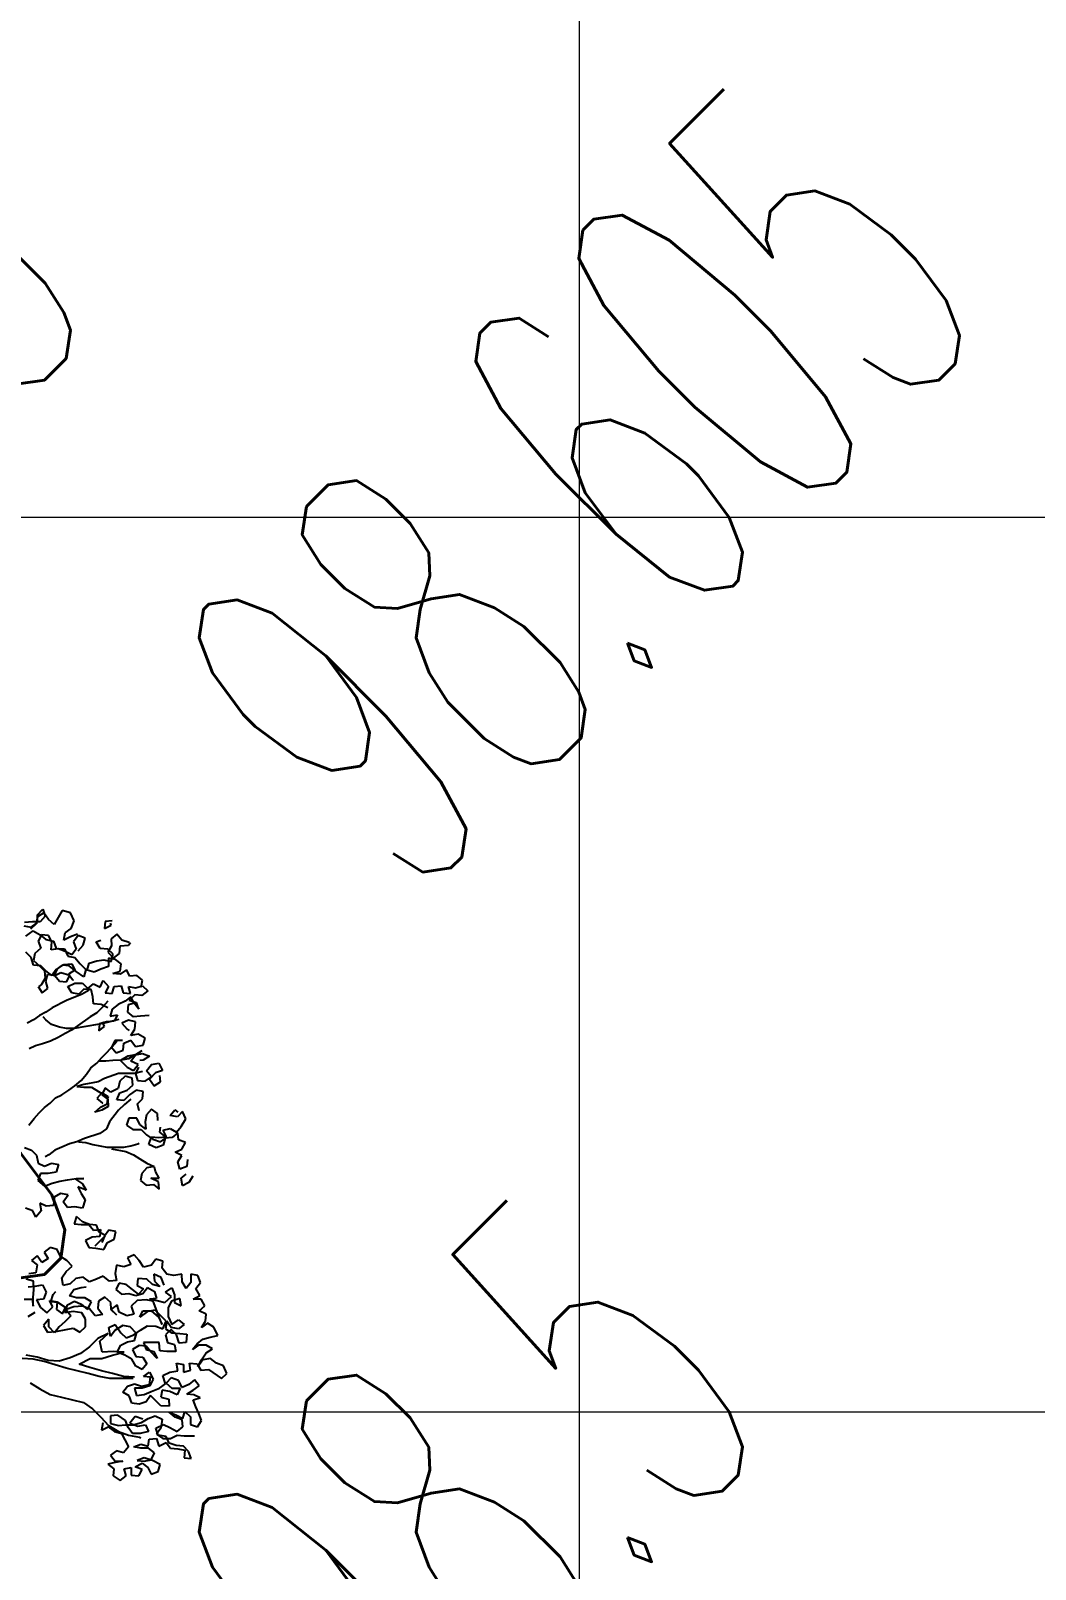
# Model space of a CAD drawing. Header units: millimetres. Extents: x 684983 to 685377, y 990360 to 990509.
# Drawn here: x 685050.787 to 685053.033, y 990437.687 to 990441.127 of the extents above; entities that cross this region are included whole.
import ezdxf

# ---------------------------------------------------------------- set-up
doc = ezdxf.new("R2010")
doc.units = ezdxf.units.MM
doc.layers.add('grid', color=8, linetype='Continuous', lineweight=9)
doc.layers.add('GRID LEVELS', color=7, linetype='Continuous', lineweight=13)
doc.layers.add('TEAK', color=7, linetype='Continuous')
doc.styles.get("Standard").update_dxf_attribs({"font": 'RomanS'})

# ---------------------------------------------------------------- blocks, each defined once
blk = doc.blocks.new('A$C25655A80')
at = {"color": 62}
for p, q in [((0.5121, 1.8366), (0.5006, 1.8356)), ((0.5102, 1.8289), (0.5198, 1.8356)), ((0.5237, 1.8366), (0.5121, 1.8366)), ((0.5198, 1.8443), (0.5179, 1.8337)), ((0.5198, 1.8471), (0.5275, 1.8558)), ((0.5294, 1.85), (0.5198, 1.8443)), ((0.5198, 1.8356), (0.5198, 1.8471)), ((0.5314, 1.8452), (0.5237, 1.8366)), ((0.5275, 1.8558), (0.5314, 1.8452)), ((0.5362, 1.8404), (0.5294, 1.85)), ((0.5448, 1.8327), (0.5362, 1.8404)), ((0.5564, 1.8538), (0.5448, 1.8327)), ((0.5689, 1.85), (0.5564, 1.8538)), ((0.5746, 1.8384), (0.5689, 1.85)), ((0.5698, 1.8269), (0.5746, 1.8384)), ((0.6208, 1.8374), (0.6198, 1.8269)), ((0.6313, 1.8384), (0.6208, 1.8374)), ((0.4996, 1.8308), (0.5102, 1.8289)), ((0.5025, 1.8154), (0.5131, 1.8231)), ((0.5179, 1.8337), (0.5092, 1.826)), ((0.5131, 1.8231), (0.5237, 1.8173)), ((0.5256, 1.8173), (0.5208, 1.8077)), ((0.5237, 1.8173), (0.5323, 1.8106)), ((0.5361, 1.8164), (0.5256, 1.8173)), ((0.5409, 1.8068), (0.5361, 1.8164)), ((0.5592, 1.8096), (0.5611, 1.8202)), ((0.5688, 1.8144), (0.5592, 1.8096)), ((0.5611, 1.8202), (0.5698, 1.8269)), ((0.5794, 1.8183), (0.5688, 1.8144)), ((0.5804, 1.8163), (0.5736, 1.8067)), ((0.5909, 1.8125), (0.5804, 1.8163)), ((0.588, 1.8019), (0.5909, 1.8125)), ((0.6198, 1.8269), (0.6294, 1.8317)), ((0.6294, 1.8317), (0.6284, 1.8346)), ((0.638, 1.8182), (0.6294, 1.8115)), ((0.6457, 1.8095), (0.638, 1.8182)), ((0.5102, 1.7837), (0.5025, 1.7914)), ((0.5159, 1.7895), (0.514, 1.7789)), ((0.5246, 1.7972), (0.5159, 1.7895)), ((0.5208, 1.8077), (0.5246, 1.7972)), ((0.5323, 1.8106), (0.5438, 1.8077)), ((0.54, 1.7952), (0.5409, 1.8068)), ((0.5505, 1.7962), (0.54, 1.7952)), ((0.5438, 1.8077), (0.5477, 1.7971)), ((0.5477, 1.7971), (0.5602, 1.7962)), ((0.5611, 1.7923), (0.5505, 1.7962)), ((0.5602, 1.7962), (0.565, 1.7856)), ((0.5707, 1.7875), (0.5611, 1.7923)), ((0.5775, 1.7961), (0.5707, 1.7875)), ((0.5736, 1.8067), (0.5775, 1.7961)), ((0.5803, 1.7933), (0.588, 1.8019)), ((0.6073, 1.8067), (0.614, 1.8096)), ((0.613, 1.7971), (0.6073, 1.8067)), ((0.6246, 1.7961), (0.613, 1.7971)), ((0.6303, 1.8009), (0.6246, 1.7913)), ((0.6323, 1.7884), (0.6246, 1.7961)), ((0.6246, 1.7913), (0.6332, 1.7826)), ((0.6294, 1.8115), (0.6303, 1.8009)), ((0.6332, 1.7826), (0.6419, 1.7894)), ((0.6419, 1.7894), (0.6428, 1.8009)), ((0.6428, 1.8009), (0.6553, 1.8018)), ((0.6563, 1.8057), (0.6457, 1.8095)), ((0.6553, 1.8018), (0.6582, 1.8057)), ((0.514, 1.7722), (0.5102, 1.7837)), ((0.514, 1.7789), (0.5226, 1.7712)), ((0.5246, 1.7712), (0.514, 1.7722)), ((0.5226, 1.7712), (0.5303, 1.7635)), ((0.5323, 1.7635), (0.5246, 1.7712)), ((0.5447, 1.7558), (0.5496, 1.7664)), ((0.5563, 1.7721), (0.5476, 1.7654)), ((0.5496, 1.7664), (0.5592, 1.7731)), ((0.5669, 1.7712), (0.5563, 1.7721)), ((0.5592, 1.7731), (0.5707, 1.774)), ((0.565, 1.7856), (0.5755, 1.7836)), ((0.5774, 1.7625), (0.5669, 1.7712)), ((0.5707, 1.774), (0.5755, 1.7644)), ((0.5755, 1.7836), (0.5832, 1.774)), ((0.5832, 1.774), (0.5919, 1.7654)), ((0.5938, 1.7644), (0.5967, 1.775)), ((0.5967, 1.775), (0.6082, 1.7788)), ((0.614, 1.7663), (0.6043, 1.7615)), ((0.6082, 1.7788), (0.6188, 1.7798)), ((0.6255, 1.7701), (0.614, 1.7663)), ((0.6188, 1.7798), (0.6294, 1.7778)), ((0.6255, 1.7826), (0.6255, 1.7701)), ((0.6361, 1.7807), (0.6255, 1.7826)), ((0.6294, 1.7778), (0.6323, 1.7884)), ((0.6447, 1.774), (0.6361, 1.7807)), ((0.6428, 1.7634), (0.6447, 1.774)), ((0.5255, 1.7433), (0.5217, 1.7404)), ((0.5313, 1.7529), (0.5255, 1.7433)), ((0.5303, 1.7635), (0.5313, 1.7529)), ((0.5322, 1.7481), (0.5351, 1.7587)), ((0.5351, 1.7375), (0.5322, 1.7481)), ((0.5409, 1.7568), (0.5323, 1.7635)), ((0.5351, 1.7587), (0.5457, 1.7568)), ((0.5476, 1.7654), (0.5409, 1.7568)), ((0.5544, 1.7606), (0.5447, 1.7558)), ((0.5457, 1.7568), (0.5524, 1.7481)), ((0.5524, 1.7481), (0.563, 1.7471)), ((0.5678, 1.7567), (0.5544, 1.7606)), ((0.563, 1.7471), (0.5678, 1.7567)), ((0.5649, 1.7404), (0.5755, 1.7452)), ((0.5755, 1.7644), (0.5659, 1.7587)), ((0.5659, 1.7587), (0.5726, 1.75)), ((0.5726, 1.75), (0.5736, 1.75)), ((0.5755, 1.7452), (0.587, 1.7452)), ((0.589, 1.7548), (0.5774, 1.7625)), ((0.587, 1.7452), (0.5947, 1.7375)), ((0.5919, 1.7654), (0.589, 1.7548)), ((0.6043, 1.7615), (0.5938, 1.7644)), ((0.5947, 1.7375), (0.6034, 1.7442)), ((0.6034, 1.7442), (0.613, 1.7394)), ((0.613, 1.7394), (0.6178, 1.749)), ((0.6178, 1.749), (0.6255, 1.7403)), ((0.6322, 1.7596), (0.6428, 1.7634)), ((0.6428, 1.7586), (0.6322, 1.7596)), ((0.6524, 1.7653), (0.6428, 1.7586)), ((0.6572, 1.7557), (0.6524, 1.7653)), ((0.6678, 1.7566), (0.6572, 1.7557)), ((0.6764, 1.7499), (0.6678, 1.7566)), ((0.6745, 1.7393), (0.6764, 1.7499)), ((0.5207, 1.7404), (0.5265, 1.7308)), ((0.5265, 1.7308), (0.5351, 1.7375)), ((0.5861, 1.7288), (0.563, 1.7193)), ((0.5707, 1.7308), (0.5649, 1.7404)), ((0.5812, 1.7289), (0.5707, 1.7308)), ((0.5889, 1.7365), (0.5812, 1.7289)), ((0.5966, 1.7346), (0.5861, 1.7288)), ((0.5995, 1.7356), (0.5889, 1.7365)), ((0.6024, 1.725), (0.5995, 1.7356)), ((0.6033, 1.7144), (0.6024, 1.725)), ((0.6255, 1.7403), (0.6207, 1.7307)), ((0.6207, 1.7307), (0.6312, 1.7298)), ((0.6312, 1.7298), (0.6341, 1.7403)), ((0.6341, 1.7403), (0.6447, 1.7413)), ((0.6447, 1.7413), (0.6476, 1.7307)), ((0.6476, 1.7307), (0.6582, 1.7297)), ((0.6591, 1.7249), (0.6505, 1.7182)), ((0.6553, 1.7403), (0.6659, 1.7384)), ((0.6582, 1.7297), (0.6553, 1.7403)), ((0.6649, 1.7278), (0.6562, 1.7201)), ((0.6639, 1.7153), (0.6591, 1.7249)), ((0.6755, 1.7268), (0.6649, 1.7278)), ((0.6659, 1.7384), (0.6764, 1.7413)), ((0.6841, 1.7336), (0.6755, 1.7268)), ((0.6764, 1.7413), (0.6841, 1.7336)), ((0.5322, 1.702), (0.5226, 1.6972)), ((0.5418, 1.7087), (0.5322, 1.702)), ((0.563, 1.7193), (0.5418, 1.7087)), ((0.6081, 1.7009), (0.5985, 1.6952)), ((0.6149, 1.7134), (0.6033, 1.7144)), ((0.6168, 1.7096), (0.6081, 1.7009)), ((0.6245, 1.7086), (0.6149, 1.7134)), ((0.6245, 1.7182), (0.6168, 1.7096)), ((0.6312, 1.7067), (0.6283, 1.6961)), ((0.6283, 1.6961), (0.6389, 1.698)), ((0.6399, 1.7134), (0.6312, 1.7067)), ((0.6389, 1.698), (0.6341, 1.6884)), ((0.6505, 1.7182), (0.6399, 1.7134)), ((0.6543, 1.7019), (0.6553, 1.7134)), ((0.6629, 1.6951), (0.6543, 1.7019)), ((0.6553, 1.7134), (0.6658, 1.7163)), ((0.6562, 1.7201), (0.6668, 1.7163)), ((0.6706, 1.7067), (0.6639, 1.7153)), ((0.6658, 1.7163), (0.6706, 1.7067)), ((0.6668, 1.7163), (0.6697, 1.7076)), ((0.5139, 1.6905), (0.5043, 1.6857)), ((0.5226, 1.6972), (0.5139, 1.6905)), ((0.5322, 1.6904), (0.5283, 1.6953)), ((0.5408, 1.6837), (0.5322, 1.6904)), ((0.5524, 1.6799), (0.5408, 1.6837)), ((0.5629, 1.6779), (0.5524, 1.6799)), ((0.5706, 1.675), (0.561, 1.6702)), ((0.5745, 1.6779), (0.5629, 1.6779)), ((0.5793, 1.6817), (0.5706, 1.675)), ((0.6091, 1.6836), (0.5745, 1.6779)), ((0.5985, 1.6952), (0.5793, 1.6817)), ((0.6197, 1.6856), (0.6091, 1.6836)), ((0.612, 1.6846), (0.611, 1.674)), ((0.611, 1.674), (0.6197, 1.6808)), ((0.6225, 1.6875), (0.612, 1.6846)), ((0.6197, 1.6808), (0.6168, 1.6875)), ((0.6408, 1.6913), (0.6197, 1.6856)), ((0.6341, 1.6884), (0.6225, 1.6875)), ((0.6552, 1.6903), (0.6456, 1.6855)), ((0.6456, 1.6855), (0.6533, 1.6769)), ((0.6533, 1.6769), (0.6562, 1.6749)), ((0.6658, 1.6874), (0.6552, 1.6903)), ((0.6591, 1.6673), (0.6648, 1.6769)), ((0.6735, 1.6961), (0.6629, 1.6951)), ((0.6648, 1.6769), (0.6658, 1.6874)), ((0.686, 1.697), (0.6735, 1.6961)), ((0.5168, 1.652), (0.5072, 1.6472)), ((0.5273, 1.6549), (0.5168, 1.652)), ((0.5389, 1.6587), (0.5273, 1.6549)), ((0.5504, 1.6645), (0.5389, 1.6587)), ((0.561, 1.6702), (0.5504, 1.6645)), ((0.635, 1.6596), (0.6302, 1.65)), ((0.6312, 1.6509), (0.6379, 1.6586)), ((0.6466, 1.6596), (0.635, 1.6596)), ((0.6475, 1.6452), (0.6485, 1.6557)), ((0.6485, 1.6557), (0.6591, 1.6605)), ((0.6696, 1.6692), (0.6591, 1.6673)), ((0.6591, 1.6605), (0.6658, 1.6509)), ((0.6658, 1.6509), (0.6773, 1.6528)), ((0.6802, 1.6634), (0.6696, 1.6692)), ((0.6773, 1.6528), (0.6802, 1.6634)), ((0.6081, 1.626), (0.6158, 1.6346)), ((0.6215, 1.6288), (0.6119, 1.6288)), ((0.6158, 1.6346), (0.6235, 1.6423)), ((0.6321, 1.6298), (0.6215, 1.6288)), ((0.6235, 1.6423), (0.6312, 1.6509)), ((0.6302, 1.65), (0.6369, 1.6413)), ((0.6446, 1.6307), (0.6321, 1.6298)), ((0.6369, 1.6413), (0.6475, 1.6452)), ((0.6542, 1.6365), (0.6436, 1.6298)), ((0.6436, 1.6298), (0.6532, 1.6202)), ((0.6552, 1.6327), (0.6446, 1.6307)), ((0.6658, 1.6384), (0.6542, 1.6365)), ((0.6648, 1.6384), (0.6552, 1.6327)), ((0.659, 1.6288), (0.6658, 1.6384)), ((0.6696, 1.624), (0.659, 1.6288)), ((0.6754, 1.6442), (0.6658, 1.6384)), ((0.6658, 1.6384), (0.6763, 1.6403)), ((0.6773, 1.6307), (0.6725, 1.6298)), ((0.6763, 1.6403), (0.6869, 1.6365)), ((0.6869, 1.6365), (0.6773, 1.6307)), ((0.585, 1.6), (0.5927, 1.6096)), ((0.5927, 1.6096), (0.5994, 1.6192)), ((0.5994, 1.6192), (0.6081, 1.626)), ((0.6407, 1.6106), (0.6196, 1.6029)), ((0.6648, 1.6105), (0.6407, 1.6106)), ((0.6503, 1.6067), (0.6427, 1.599)), ((0.6609, 1.6038), (0.6503, 1.6067)), ((0.6532, 1.6202), (0.6629, 1.6153)), ((0.6629, 1.6153), (0.6696, 1.624)), ((0.6763, 1.6134), (0.6648, 1.6105)), ((0.6705, 1.6201), (0.6657, 1.6105)), ((0.6657, 1.6105), (0.6686, 1.6)), ((0.6801, 1.599), (0.6898, 1.6057)), ((0.6821, 1.6144), (0.6898, 1.624)), ((0.6898, 1.6057), (0.6821, 1.6144)), ((0.6955, 1.6115), (0.6869, 1.6019)), ((0.6898, 1.624), (0.7004, 1.6259)), ((0.7061, 1.6153), (0.6955, 1.6115)), ((0.7004, 1.6259), (0.7061, 1.6153)), ((0.7032, 1.598), (0.7023, 1.6076)), ((0.5561, 1.5789), (0.5667, 1.5856)), ((0.5667, 1.5856), (0.5754, 1.5924)), ((0.5754, 1.5924), (0.585, 1.6)), ((0.5888, 1.5943), (0.5782, 1.5914)), ((0.5782, 1.5914), (0.5888, 1.5904)), ((0.61, 1.5981), (0.5888, 1.5943)), ((0.5888, 1.5904), (0.6003, 1.5904)), ((0.6003, 1.5904), (0.6109, 1.5837)), ((0.6196, 1.6029), (0.61, 1.5981)), ((0.6109, 1.5837), (0.6205, 1.5779)), ((0.6205, 1.5894), (0.6157, 1.5789)), ((0.6292, 1.5827), (0.6205, 1.5894)), ((0.6398, 1.5884), (0.6292, 1.5827)), ((0.6427, 1.599), (0.6398, 1.5884)), ((0.6426, 1.5817), (0.6532, 1.5856)), ((0.6532, 1.5856), (0.6619, 1.5932)), ((0.6667, 1.5855), (0.6571, 1.5788)), ((0.6619, 1.5932), (0.6609, 1.6038)), ((0.6772, 1.5836), (0.6667, 1.5855)), ((0.6686, 1.6), (0.6801, 1.599)), ((0.6763, 1.573), (0.6772, 1.5836)), ((0.6869, 1.6019), (0.6936, 1.5922)), ((0.6936, 1.5922), (0.7032, 1.598)), ((0.5224, 1.552), (0.5301, 1.5597)), ((0.5301, 1.5597), (0.5388, 1.5664)), ((0.5388, 1.5664), (0.5465, 1.5741)), ((0.5465, 1.5741), (0.5561, 1.5789)), ((0.6051, 1.5529), (0.6138, 1.5606)), ((0.6157, 1.5817), (0.608, 1.5731)), ((0.608, 1.5731), (0.6167, 1.5664)), ((0.6138, 1.5606), (0.6234, 1.5654)), ((0.6253, 1.576), (0.6157, 1.5817)), ((0.6157, 1.5789), (0.6244, 1.5721)), ((0.6167, 1.5664), (0.6157, 1.5654)), ((0.6253, 1.5615), (0.6157, 1.5558)), ((0.6205, 1.5779), (0.6263, 1.575)), ((0.6234, 1.5654), (0.6253, 1.576)), ((0.6244, 1.5721), (0.6253, 1.5615)), ((0.6378, 1.5711), (0.6426, 1.5817)), ((0.6484, 1.5702), (0.6378, 1.5711)), ((0.6493, 1.5644), (0.6407, 1.5558)), ((0.6571, 1.5788), (0.6484, 1.5702)), ((0.659, 1.5721), (0.6493, 1.5644)), ((0.6686, 1.5653), (0.6763, 1.573)), ((0.6715, 1.5548), (0.6686, 1.5653)), ((0.507, 1.5338), (0.5147, 1.5434)), ((0.5147, 1.5434), (0.5224, 1.552)), ((0.6157, 1.5558), (0.6051, 1.5529)), ((0.6272, 1.5385), (0.6224, 1.5279)), ((0.6407, 1.5558), (0.6272, 1.5385)), ((0.6561, 1.5442), (0.6522, 1.5336)), ((0.6676, 1.5442), (0.6561, 1.5442)), ((0.6724, 1.5346), (0.6676, 1.5442)), ((0.682, 1.549), (0.6801, 1.5384)), ((0.6801, 1.5384), (0.681, 1.5278)), ((0.6897, 1.5576), (0.682, 1.549)), ((0.6984, 1.5509), (0.6897, 1.5576)), ((0.6993, 1.5403), (0.6984, 1.5509)), ((0.7176, 1.548), (0.7243, 1.5566)), ((0.7282, 1.5461), (0.7176, 1.548)), ((0.7243, 1.5566), (0.7291, 1.5528)), ((0.7359, 1.5538), (0.7282, 1.5461)), ((0.7339, 1.5316), (0.7407, 1.5432)), ((0.7407, 1.5432), (0.7359, 1.5538)), ((0.6128, 1.5212), (0.5897, 1.5135)), ((0.6224, 1.5279), (0.6128, 1.5212)), ((0.6522, 1.5336), (0.6618, 1.5269)), ((0.6618, 1.5269), (0.6743, 1.5269)), ((0.681, 1.5278), (0.6724, 1.5346)), ((0.6743, 1.5269), (0.682, 1.5192)), ((0.682, 1.5192), (0.6916, 1.5125)), ((0.6858, 1.5048), (0.6897, 1.5163)), ((0.6897, 1.5163), (0.7003, 1.5153)), ((0.7003, 1.5153), (0.7118, 1.5163)), ((0.7022, 1.523), (0.7032, 1.5307)), ((0.7118, 1.5153), (0.7022, 1.523)), ((0.7031, 1.5086), (0.7118, 1.5153)), ((0.707, 1.5259), (0.7176, 1.5288)), ((0.7118, 1.5163), (0.707, 1.5259)), ((0.7099, 1.5144), (0.707, 1.5038)), ((0.7204, 1.5153), (0.7099, 1.5144)), ((0.7176, 1.5288), (0.7272, 1.523)), ((0.7291, 1.522), (0.7204, 1.5153)), ((0.7272, 1.523), (0.7339, 1.5316)), ((0.7301, 1.5115), (0.7291, 1.522)), ((0.5003, 1.5001), (0.5109, 1.4963)), ((0.5109, 1.4963), (0.5185, 1.4886)), ((0.5455, 1.4962), (0.5368, 1.4895)), ((0.556, 1.501), (0.5455, 1.4962)), ((0.5676, 1.5058), (0.556, 1.501)), ((0.5782, 1.5087), (0.5676, 1.5058)), ((0.5897, 1.5135), (0.5782, 1.5087)), ((0.581, 1.5087), (0.5916, 1.5077)), ((0.5916, 1.5077), (0.6022, 1.5048)), ((0.6022, 1.5048), (0.6233, 1.501)), ((0.6233, 1.501), (0.6483, 1.501)), ((0.6301, 1.4981), (0.6512, 1.4942)), ((0.6483, 1.501), (0.6589, 1.5029)), ((0.6512, 1.4942), (0.6627, 1.4894)), ((0.6589, 1.5029), (0.6695, 1.5057)), ((0.6695, 1.5057), (0.6714, 1.5067)), ((0.6964, 1.5), (0.6858, 1.5048)), ((0.6916, 1.5125), (0.7031, 1.5086)), ((0.707, 1.5038), (0.6964, 1.5)), ((0.7252, 1.4932), (0.7348, 1.498)), ((0.7348, 1.4884), (0.7252, 1.4932)), ((0.7406, 1.5076), (0.7301, 1.5115)), ((0.7348, 1.498), (0.7406, 1.5076)), ((0.5185, 1.4886), (0.5205, 1.477)), ((0.5205, 1.477), (0.5301, 1.4722)), ((0.5301, 1.4722), (0.5406, 1.477)), ((0.5368, 1.4895), (0.531, 1.4866)), ((0.5406, 1.477), (0.5512, 1.4751)), ((0.5512, 1.4751), (0.5474, 1.4636)), ((0.6627, 1.4894), (0.6723, 1.4836)), ((0.6723, 1.4836), (0.6829, 1.4769)), ((0.6829, 1.4702), (0.6752, 1.4615)), ((0.6829, 1.4769), (0.6935, 1.4721)), ((0.6935, 1.4721), (0.6829, 1.4702)), ((0.6954, 1.4644), (0.6944, 1.4711)), ((0.7291, 1.4788), (0.7348, 1.4884)), ((0.7319, 1.4682), (0.7291, 1.4788)), ((0.7425, 1.472), (0.7319, 1.4682)), ((0.7435, 1.4826), (0.7425, 1.472)), ((0.5243, 1.4617), (0.5204, 1.4511)), ((0.5204, 1.4511), (0.53, 1.4424)), ((0.5358, 1.4616), (0.5243, 1.4617)), ((0.53, 1.4424), (0.5416, 1.4472)), ((0.5474, 1.4636), (0.5358, 1.4616)), ((0.5416, 1.4472), (0.5531, 1.4501)), ((0.5531, 1.4501), (0.5647, 1.452)), ((0.5647, 1.452), (0.5772, 1.4539)), ((0.5887, 1.4539), (0.5762, 1.453)), ((0.5762, 1.453), (0.5868, 1.4462)), ((0.5772, 1.4539), (0.5887, 1.4539)), ((0.5868, 1.4462), (0.5925, 1.4366)), ((0.6752, 1.4615), (0.6733, 1.4509)), ((0.6733, 1.4509), (0.6819, 1.4442)), ((0.6819, 1.4442), (0.6925, 1.4452)), ((0.6887, 1.4548), (0.7012, 1.4548)), ((0.7002, 1.449), (0.6887, 1.4548)), ((0.6925, 1.4452), (0.7011, 1.4384)), ((0.7012, 1.4548), (0.6954, 1.4644)), ((0.7011, 1.4384), (0.7002, 1.449)), ((0.7338, 1.4547), (0.7415, 1.4605)), ((0.7358, 1.4432), (0.7338, 1.4547)), ((0.7454, 1.448), (0.7358, 1.4432)), ((0.7511, 1.4576), (0.7454, 1.448)), ((0.5444, 1.4261), (0.5435, 1.4136)), ((0.5541, 1.4318), (0.5444, 1.4261)), ((0.5656, 1.4299), (0.5541, 1.4318)), ((0.5579, 1.4193), (0.5656, 1.4299)), ((0.58, 1.4414), (0.5848, 1.4318)), ((0.5925, 1.4366), (0.58, 1.4414)), ((0.5848, 1.4318), (0.5906, 1.4222)), ((0.5906, 1.4222), (0.5867, 1.4097)), ((0.5127, 1.4059), (0.5021, 1.4098)), ((0.5175, 1.3963), (0.5127, 1.4059)), ((0.5252, 1.4059), (0.5175, 1.3963)), ((0.5233, 1.4174), (0.5252, 1.4059)), ((0.5329, 1.4126), (0.5233, 1.4174)), ((0.5435, 1.4136), (0.5329, 1.4126)), ((0.5646, 1.4107), (0.5579, 1.4193)), ((0.5752, 1.4116), (0.5646, 1.4107)), ((0.5867, 1.4097), (0.5752, 1.4116)), ((0.5781, 1.3972), (0.5742, 1.3866)), ((0.5742, 1.3866), (0.5848, 1.3857)), ((0.5867, 1.3895), (0.5781, 1.3972)), ((0.5848, 1.3857), (0.5963, 1.3857)), ((0.5973, 1.3857), (0.5867, 1.3895)), ((0.5963, 1.3857), (0.603, 1.377)), ((0.6078, 1.3847), (0.5973, 1.3857)), ((0.603, 1.377), (0.6136, 1.3779)), ((0.6117, 1.3741), (0.6078, 1.3847)), ((0.6136, 1.3779), (0.6126, 1.3674)), ((0.6261, 1.377), (0.6194, 1.3683)), ((0.6367, 1.375), (0.6261, 1.377)), ((0.6011, 1.3664), (0.5915, 1.3616)), ((0.5915, 1.3616), (0.5963, 1.351)), ((0.6126, 1.3674), (0.6011, 1.3664)), ((0.6059, 1.3539), (0.6213, 1.3693)), ((0.6213, 1.3693), (0.6117, 1.3741)), ((0.6194, 1.3683), (0.6155, 1.3587)), ((0.6184, 1.3481), (0.6242, 1.3587)), ((0.6242, 1.3587), (0.6338, 1.3635)), ((0.6338, 1.3635), (0.6367, 1.375)), ((0.5194, 1.3386), (0.5107, 1.3319)), ((0.5107, 1.3319), (0.5194, 1.3252)), ((0.5261, 1.329), (0.5194, 1.3386)), ((0.5357, 1.3348), (0.5261, 1.329)), ((0.5386, 1.3511), (0.5299, 1.3444)), ((0.5299, 1.3444), (0.5357, 1.3348)), ((0.5492, 1.3482), (0.5386, 1.3511)), ((0.554, 1.3376), (0.5492, 1.3482)), ((0.5636, 1.3318), (0.554, 1.3376)), ((0.5713, 1.3232), (0.5636, 1.3318)), ((0.5963, 1.351), (0.6069, 1.3501)), ((0.6069, 1.3501), (0.6184, 1.3481)), ((0.6636, 1.3404), (0.6539, 1.3356)), ((0.6539, 1.3356), (0.6587, 1.326)), ((0.6712, 1.3318), (0.6636, 1.3404)), ((0.678, 1.3221), (0.6712, 1.3318)), ((0.6962, 1.3336), (0.6895, 1.325)), ((0.7068, 1.3308), (0.6962, 1.3336)), ((0.7058, 1.3202), (0.7068, 1.3308)), ((0.5174, 1.3136), (0.5068, 1.3117)), ((0.5194, 1.3252), (0.5174, 1.3136)), ((0.5559, 1.3059), (0.5626, 1.3155)), ((0.5626, 1.3155), (0.5713, 1.3232)), ((0.6174, 1.3087), (0.6078, 1.3039)), ((0.627, 1.301), (0.6174, 1.3087)), ((0.6376, 1.3251), (0.6357, 1.3126)), ((0.6357, 1.3126), (0.6376, 1.302)), ((0.6482, 1.3222), (0.6376, 1.3251)), ((0.6587, 1.326), (0.6482, 1.3222)), ((0.6895, 1.325), (0.678, 1.3221)), ((0.6933, 1.3115), (0.6943, 1.301)), ((0.7039, 1.3067), (0.6933, 1.3115)), ((0.7126, 1.3115), (0.7058, 1.3202)), ((0.7231, 1.3096), (0.7126, 1.3115)), ((0.7347, 1.3115), (0.7231, 1.3096)), ((0.7356, 1.3), (0.7347, 1.3115)), ((0.7481, 1.3115), (0.7481, 1.299)), ((0.7587, 1.3096), (0.7481, 1.3115)), ((0.7625, 1.299), (0.7587, 1.3096)), ((0.5136, 1.3011), (0.503, 1.304)), ((0.5059, 1.2925), (0.5164, 1.2934)), ((0.5135, 1.2761), (0.5145, 1.2886)), ((0.5145, 1.2886), (0.5136, 1.3011)), ((0.5164, 1.2934), (0.527, 1.2954)), ((0.527, 1.2954), (0.5328, 1.2848)), ((0.5328, 1.2848), (0.5289, 1.2742)), ((0.5433, 1.2809), (0.5472, 1.2857)), ((0.5578, 1.2944), (0.5559, 1.3059)), ((0.5684, 1.2972), (0.5578, 1.2944)), ((0.5674, 1.279), (0.5741, 1.2886)), ((0.577, 1.3049), (0.5684, 1.2972)), ((0.5741, 1.2886), (0.5847, 1.2915)), ((0.5876, 1.3068), (0.577, 1.3049)), ((0.5847, 1.2915), (0.5924, 1.2924)), ((0.5972, 1.3001), (0.5876, 1.3068)), ((0.6078, 1.3039), (0.5972, 1.3001)), ((0.6376, 1.302), (0.627, 1.301)), ((0.6414, 1.2981), (0.6366, 1.2885)), ((0.6366, 1.2885), (0.6452, 1.2818)), ((0.652, 1.2962), (0.6414, 1.2981)), ((0.6616, 1.2885), (0.652, 1.2962)), ((0.6702, 1.2818), (0.6616, 1.2885)), ((0.6693, 1.3048), (0.6683, 1.2943)), ((0.6683, 1.2943), (0.6779, 1.2894)), ((0.6828, 1.3039), (0.6693, 1.3048)), ((0.6779, 1.2894), (0.6702, 1.2818)), ((0.677, 1.2827), (0.6837, 1.2914)), ((0.6914, 1.2962), (0.6828, 1.3039)), ((0.6837, 1.2914), (0.6943, 1.2856)), ((0.702, 1.2933), (0.6914, 1.2962)), ((0.6943, 1.301), (0.702, 1.2933)), ((0.6943, 1.2856), (0.6971, 1.275)), ((0.7087, 1.2952), (0.7039, 1.3067)), ((0.7106, 1.2846), (0.7202, 1.2913)), ((0.7193, 1.2779), (0.7106, 1.2846)), ((0.7202, 1.2913), (0.7241, 1.2808)), ((0.7414, 1.2903), (0.7356, 1.3)), ((0.7481, 1.299), (0.7414, 1.2903)), ((0.7558, 1.2903), (0.7625, 1.299)), ((0.7616, 1.2798), (0.7558, 1.2903)), ((0.5001, 1.2742), (0.5116, 1.2742)), ((0.5116, 1.2742), (0.5135, 1.2636)), ((0.5135, 1.2636), (0.5135, 1.2761)), ((0.5289, 1.2742), (0.5183, 1.2733)), ((0.5183, 1.2733), (0.5241, 1.2617)), ((0.5241, 1.2617), (0.5337, 1.254)), ((0.5337, 1.254), (0.5424, 1.2627)), ((0.5376, 1.2723), (0.5491, 1.2703)), ((0.5424, 1.2627), (0.5376, 1.2723)), ((0.5395, 1.2703), (0.5433, 1.2809)), ((0.5501, 1.2694), (0.5395, 1.2703)), ((0.5491, 1.2703), (0.5481, 1.2588)), ((0.5616, 1.2617), (0.5501, 1.2694)), ((0.5568, 1.2521), (0.5616, 1.2617)), ((0.5606, 1.254), (0.5645, 1.2655)), ((0.5741, 1.2626), (0.5626, 1.2588)), ((0.5645, 1.2655), (0.5751, 1.2713)), ((0.5779, 1.2761), (0.5674, 1.279)), ((0.5866, 1.2636), (0.5741, 1.2626)), ((0.5751, 1.2713), (0.5847, 1.2665)), ((0.5904, 1.2761), (0.5779, 1.2761)), ((0.5847, 1.2665), (0.5943, 1.2588)), ((0.5972, 1.2597), (0.5866, 1.2636)), ((0.6001, 1.2703), (0.5904, 1.2761)), ((0.5943, 1.2588), (0.6001, 1.2703)), ((0.6106, 1.2712), (0.6097, 1.2607)), ((0.6202, 1.277), (0.6106, 1.2712)), ((0.6289, 1.2693), (0.6202, 1.277)), ((0.6298, 1.2587), (0.6289, 1.2693)), ((0.6385, 1.2655), (0.6289, 1.2587)), ((0.6414, 1.2549), (0.6385, 1.2655)), ((0.6452, 1.2818), (0.6558, 1.2827)), ((0.6558, 1.2827), (0.6664, 1.2798)), ((0.6683, 1.2722), (0.6596, 1.2635)), ((0.6596, 1.2635), (0.6635, 1.252)), ((0.6664, 1.2798), (0.677, 1.2827)), ((0.6818, 1.2731), (0.6683, 1.2722)), ((0.6923, 1.2712), (0.6818, 1.2731)), ((0.6971, 1.275), (0.6866, 1.2741)), ((0.6866, 1.2741), (0.6981, 1.2721)), ((0.6962, 1.2606), (0.6923, 1.2712)), ((0.6981, 1.2721), (0.7096, 1.2692)), ((0.7096, 1.2692), (0.7193, 1.2779)), ((0.7193, 1.2711), (0.7144, 1.2615)), ((0.7144, 1.2615), (0.7144, 1.2481)), ((0.7318, 1.275), (0.7193, 1.2711)), ((0.7241, 1.2808), (0.7241, 1.2692)), ((0.7241, 1.2692), (0.7337, 1.2644)), ((0.7337, 1.2644), (0.7318, 1.275)), ((0.7519, 1.274), (0.7616, 1.2798)), ((0.7635, 1.274), (0.7519, 1.274)), ((0.7606, 1.2567), (0.7692, 1.2644)), ((0.7692, 1.2644), (0.7635, 1.274)), ((0.5058, 1.2483), (0.5164, 1.255)), ((0.5366, 1.2444), (0.5289, 1.2348)), ((0.5366, 1.2329), (0.5366, 1.2444)), ((0.5481, 1.2588), (0.5568, 1.2521)), ((0.5606, 1.2405), (0.552, 1.2328)), ((0.5731, 1.2559), (0.5606, 1.254)), ((0.5693, 1.2492), (0.5606, 1.2405)), ((0.5626, 1.2588), (0.5693, 1.2492)), ((0.5856, 1.254), (0.5731, 1.2559)), ((0.5914, 1.2443), (0.5856, 1.254)), ((0.5914, 1.2328), (0.5914, 1.2443)), ((0.6058, 1.2491), (0.5972, 1.2597)), ((0.6164, 1.2511), (0.6058, 1.2491)), ((0.6097, 1.2607), (0.6164, 1.2511)), ((0.6289, 1.2587), (0.6375, 1.251)), ((0.6375, 1.251), (0.6298, 1.2587)), ((0.6529, 1.2491), (0.6414, 1.2549)), ((0.6635, 1.252), (0.6529, 1.2491)), ((0.6721, 1.2472), (0.6769, 1.2568)), ((0.6837, 1.2558), (0.6721, 1.2472)), ((0.6769, 1.2568), (0.6894, 1.2568)), ((0.6952, 1.2577), (0.6837, 1.2558)), ((0.6894, 1.2568), (0.7, 1.2471)), ((0.7115, 1.2414), (0.6952, 1.2577)), ((0.701, 1.2471), (0.6962, 1.2606)), ((0.7, 1.2471), (0.7058, 1.2365)), ((0.7058, 1.2365), (0.701, 1.2471)), ((0.7067, 1.2298), (0.7115, 1.2414)), ((0.7125, 1.2414), (0.7106, 1.2298)), ((0.7192, 1.2317), (0.7125, 1.2414)), ((0.7144, 1.2481), (0.7202, 1.2365)), ((0.7202, 1.2365), (0.7298, 1.2433)), ((0.7298, 1.2433), (0.7385, 1.2365)), ((0.7711, 1.2519), (0.7606, 1.2567)), ((0.7644, 1.2317), (0.7702, 1.2413)), ((0.7702, 1.2413), (0.7711, 1.2519)), ((0.5289, 1.2348), (0.5346, 1.2252)), ((0.5346, 1.2252), (0.5471, 1.2261)), ((0.5452, 1.2242), (0.5366, 1.2329)), ((0.552, 1.2328), (0.5452, 1.2242)), ((0.5471, 1.2261), (0.5625, 1.229)), ((0.5625, 1.229), (0.5731, 1.2309)), ((0.5731, 1.2309), (0.5827, 1.2251)), ((0.5827, 1.2251), (0.5914, 1.2328)), ((0.625, 1.2232), (0.6096, 1.2155)), ((0.6125, 1.2116), (0.625, 1.2232)), ((0.626, 1.2318), (0.6356, 1.2366)), ((0.6288, 1.2184), (0.626, 1.2318)), ((0.6356, 1.228), (0.6288, 1.2184)), ((0.6356, 1.2366), (0.6442, 1.2241)), ((0.6471, 1.2347), (0.6356, 1.228)), ((0.6442, 1.2241), (0.6519, 1.2164)), ((0.6577, 1.2327), (0.6471, 1.2347)), ((0.6519, 1.2164), (0.6635, 1.2212)), ((0.6673, 1.2231), (0.6577, 1.2327)), ((0.6635, 1.2212), (0.6731, 1.2279)), ((0.6644, 1.2126), (0.6673, 1.2231)), ((0.6731, 1.2279), (0.6837, 1.2346)), ((0.6837, 1.2346), (0.6962, 1.2337)), ((0.6962, 1.2337), (0.7067, 1.2298)), ((0.7106, 1.2298), (0.7202, 1.224)), ((0.7192, 1.2288), (0.7106, 1.2212)), ((0.7106, 1.2212), (0.7134, 1.2096)), ((0.7298, 1.2298), (0.7192, 1.2317)), ((0.7269, 1.2211), (0.7192, 1.2288)), ((0.7202, 1.224), (0.7317, 1.2231)), ((0.7307, 1.2086), (0.7269, 1.2211)), ((0.7385, 1.2365), (0.7298, 1.2298)), ((0.7317, 1.2231), (0.7423, 1.2221)), ((0.7423, 1.2221), (0.7413, 1.2096)), ((0.7731, 1.2384), (0.7644, 1.2317)), ((0.7663, 1.2144), (0.7769, 1.2173)), ((0.7827, 1.2326), (0.7731, 1.2384)), ((0.7769, 1.2173), (0.7884, 1.2201)), ((0.7884, 1.2201), (0.7827, 1.2326)), ((0.5836, 1.1934), (0.5683, 1.1867)), ((0.5971, 1.203), (0.5836, 1.1934)), ((0.6096, 1.2155), (0.5971, 1.203)), ((0.6163, 1.1953), (0.6125, 1.2116)), ((0.6327, 1.1962), (0.6163, 1.1953)), ((0.6317, 1.1905), (0.649, 1.1953)), ((0.649, 1.1953), (0.6327, 1.1962)), ((0.6384, 1.1953), (0.6442, 1.2058)), ((0.65, 1.1905), (0.6384, 1.1953)), ((0.6442, 1.2058), (0.6538, 1.2106)), ((0.6538, 1.2106), (0.6644, 1.2126)), ((0.6711, 1.2049), (0.6615, 1.1991)), ((0.6615, 1.1991), (0.6663, 1.1885)), ((0.6817, 1.2039), (0.6711, 1.2049)), ((0.6779, 1.2097), (0.6817, 1.1991)), ((0.7009, 1.2096), (0.6779, 1.2097)), ((0.6894, 1.1952), (0.6817, 1.2039)), ((0.6817, 1.1991), (0.6932, 1.1962)), ((0.698, 1.1856), (0.6894, 1.1952)), ((0.6932, 1.1962), (0.698, 1.1856)), ((0.7019, 1.1971), (0.7009, 1.2096)), ((0.7125, 1.1962), (0.7019, 1.1971)), ((0.7259, 1.1962), (0.7125, 1.1962)), ((0.7134, 1.2096), (0.724, 1.2067)), ((0.724, 1.2067), (0.7259, 1.1962)), ((0.7413, 1.2096), (0.7307, 1.2086)), ((0.7509, 1.199), (0.7577, 1.2077)), ((0.7596, 1.2057), (0.7509, 1.199)), ((0.7577, 1.2077), (0.7663, 1.2144)), ((0.7711, 1.2057), (0.7596, 1.2057)), ((0.7644, 1.1836), (0.7711, 1.1942)), ((0.7807, 1.2), (0.7711, 1.2057)), ((0.7711, 1.1942), (0.7807, 1.2)), ((0.5135, 1.1848), (0.4971, 1.1858)), ((0.5192, 1.1877), (0.5029, 1.1906)), ((0.5298, 1.181), (0.5135, 1.1848)), ((0.5356, 1.1829), (0.5192, 1.1877)), ((0.5625, 1.1713), (0.5298, 1.181)), ((0.5519, 1.1819), (0.5356, 1.1829)), ((0.5683, 1.1867), (0.5519, 1.1819)), ((0.5951, 1.1636), (0.5625, 1.1713)), ((0.5817, 1.1771), (0.5981, 1.1857)), ((0.598, 1.1722), (0.5817, 1.1771)), ((0.6153, 1.1674), (0.598, 1.1722)), ((0.5981, 1.1857), (0.6154, 1.1857)), ((0.6154, 1.1857), (0.6317, 1.1905)), ((0.6605, 1.1847), (0.65, 1.1905)), ((0.6663, 1.1741), (0.6605, 1.1847)), ((0.6663, 1.1885), (0.6769, 1.1875)), ((0.6759, 1.1693), (0.6663, 1.1741)), ((0.6826, 1.1779), (0.6759, 1.1693)), ((0.6769, 1.1875), (0.6826, 1.1779)), ((0.7269, 1.1789), (0.7374, 1.1769)), ((0.7288, 1.1673), (0.7269, 1.1789)), ((0.7374, 1.1769), (0.7374, 1.1654)), ((0.7461, 1.1788), (0.7576, 1.1779)), ((0.748, 1.1683), (0.7461, 1.1788)), ((0.7576, 1.1779), (0.7634, 1.1682)), ((0.7586, 1.1731), (0.7644, 1.1836)), ((0.7663, 1.1836), (0.7586, 1.1731)), ((0.7778, 1.1855), (0.7663, 1.1836)), ((0.7865, 1.1788), (0.7778, 1.1855)), ((0.797, 1.1749), (0.7865, 1.1788)), ((0.8018, 1.1634), (0.797, 1.1749)), ((0.6115, 1.1588), (0.5951, 1.1636)), ((0.6278, 1.1559), (0.6115, 1.1588)), ((0.6317, 1.1636), (0.6153, 1.1674)), ((0.6624, 1.1558), (0.6278, 1.1559)), ((0.648, 1.1587), (0.6317, 1.1636)), ((0.6644, 1.1578), (0.648, 1.1587)), ((0.6538, 1.1443), (0.6643, 1.1481)), ((0.6643, 1.1481), (0.6749, 1.1443)), ((0.6749, 1.1443), (0.6865, 1.1472)), ((0.6778, 1.1587), (0.6865, 1.1654)), ((0.6884, 1.1577), (0.6778, 1.1587)), ((0.6865, 1.1654), (0.6922, 1.1549)), ((0.6865, 1.1472), (0.6884, 1.1577)), ((0.6922, 1.1549), (0.6874, 1.1452)), ((0.7018, 1.1414), (0.7105, 1.1481)), ((0.7067, 1.1606), (0.7172, 1.1654)), ((0.7105, 1.1481), (0.7067, 1.1606)), ((0.7192, 1.1567), (0.7115, 1.1491)), ((0.7115, 1.1491), (0.7201, 1.1414)), ((0.7172, 1.1654), (0.7288, 1.1673)), ((0.7297, 1.1529), (0.7192, 1.1567)), ((0.7355, 1.1423), (0.7297, 1.1529)), ((0.7451, 1.1471), (0.7355, 1.1423)), ((0.7374, 1.1654), (0.748, 1.1683)), ((0.7538, 1.1538), (0.7451, 1.1471)), ((0.7605, 1.1452), (0.7538, 1.1538)), ((0.7634, 1.1682), (0.7749, 1.1692)), ((0.7749, 1.1692), (0.7941, 1.1557)), ((0.7941, 1.1557), (0.8018, 1.1634)), ((0.647, 1.1357), (0.6538, 1.1443)), ((0.6566, 1.1299), (0.647, 1.1357)), ((0.6605, 1.1193), (0.6566, 1.1299)), ((0.6643, 1.1414), (0.6672, 1.1308)), ((0.6759, 1.1414), (0.6643, 1.1414)), ((0.6672, 1.1308), (0.6788, 1.1318)), ((0.6874, 1.1452), (0.6759, 1.1414)), ((0.6788, 1.1318), (0.6893, 1.1366)), ((0.6884, 1.1308), (0.6816, 1.1212)), ((0.7037, 1.1154), (0.6884, 1.1308)), ((0.6893, 1.1366), (0.7018, 1.1414)), ((0.7057, 1.1385), (0.7037, 1.1279)), ((0.7037, 1.1279), (0.7153, 1.125)), ((0.7172, 1.1366), (0.7057, 1.1385)), ((0.7153, 1.125), (0.7162, 1.1145)), ((0.7278, 1.1317), (0.7172, 1.1366)), ((0.7201, 1.1414), (0.7326, 1.1414)), ((0.7326, 1.1414), (0.7278, 1.1317)), ((0.7422, 1.1327), (0.7518, 1.1385)), ((0.7528, 1.1317), (0.7422, 1.1327)), ((0.7518, 1.1385), (0.7605, 1.1452)), ((0.7518, 1.124), (0.7624, 1.1269)), ((0.7556, 1.1135), (0.7518, 1.124)), ((0.7624, 1.1269), (0.7528, 1.1317)), ((0.6393, 1.1011), (0.6287, 1.1001)), ((0.6508, 1.0934), (0.6393, 1.1011)), ((0.6711, 1.1174), (0.6605, 1.1193)), ((0.6816, 1.1212), (0.6711, 1.1174)), ((0.7162, 1.1145), (0.7037, 1.1154)), ((0.7162, 1.1058), (0.7268, 1.101)), ((0.7249, 1.0981), (0.7162, 1.1058)), ((0.7268, 1.101), (0.7364, 1.0962)), ((0.7364, 1.0962), (0.7393, 1.1067)), ((0.7393, 1.1067), (0.7479, 1.099)), ((0.7604, 1.1038), (0.7556, 1.1135)), ((0.7643, 1.0933), (0.7604, 1.1038)), ((0.6172, 1.0896), (0.6153, 1.079)), ((0.6153, 1.079), (0.6249, 1.0838)), ((0.6249, 1.0838), (0.6345, 1.077)), ((0.6287, 1.1001), (0.6287, 1.0886)), ((0.6287, 1.0886), (0.6403, 1.0857)), ((0.6403, 1.0857), (0.6508, 1.0866)), ((0.6547, 1.0828), (0.6508, 1.0934)), ((0.6508, 1.0866), (0.6624, 1.0866)), ((0.6614, 1.0741), (0.6547, 1.0828)), ((0.6653, 1.0991), (0.6576, 1.0895)), ((0.6576, 1.0895), (0.6691, 1.0847)), ((0.6624, 1.0866), (0.6749, 1.0905)), ((0.6768, 1.0953), (0.6653, 1.0991)), ((0.6691, 1.0847), (0.6806, 1.0866)), ((0.6749, 1.0905), (0.6845, 1.0962)), ((0.6806, 1.0866), (0.6854, 1.077)), ((0.6845, 1.0962), (0.6951, 1.1001)), ((0.6951, 1.1001), (0.7056, 1.0952)), ((0.696, 1.0818), (0.7076, 1.0875)), ((0.6998, 1.0712), (0.696, 1.0818)), ((0.7037, 1.0818), (0.697, 1.0731)), ((0.7056, 1.0952), (0.7037, 1.0818)), ((0.7076, 1.0875), (0.7172, 1.0827)), ((0.7172, 1.0827), (0.7277, 1.077)), ((0.7354, 1.0942), (0.7249, 1.0981)), ((0.7277, 1.077), (0.7364, 1.0837)), ((0.7364, 1.0837), (0.7354, 1.0942)), ((0.7479, 1.099), (0.7479, 1.0875)), ((0.7479, 1.0875), (0.7585, 1.0837)), ((0.7585, 1.0837), (0.7643, 1.0933)), ((0.6345, 1.077), (0.6451, 1.0741)), ((0.6451, 1.0741), (0.6499, 1.0645)), ((0.6499, 1.0645), (0.6556, 1.0539)), ((0.6729, 1.0741), (0.6614, 1.0741)), ((0.6633, 1.0539), (0.6739, 1.0578)), ((0.6854, 1.077), (0.6729, 1.0741)), ((0.6739, 1.0578), (0.6845, 1.0549)), ((0.6845, 1.0549), (0.6864, 1.0655)), ((0.6864, 1.0655), (0.697, 1.0664)), ((0.697, 1.0731), (0.7066, 1.0664)), ((0.697, 1.0664), (0.7008, 1.0549)), ((0.7114, 1.0693), (0.6998, 1.0712)), ((0.7008, 1.0549), (0.7114, 1.0606)), ((0.7066, 1.0664), (0.7181, 1.0664)), ((0.7162, 1.0597), (0.7114, 1.0693)), ((0.7114, 1.0606), (0.7181, 1.052)), ((0.7267, 1.0558), (0.7162, 1.0597)), ((0.7181, 1.0664), (0.7277, 1.0712)), ((0.7373, 1.0548), (0.7267, 1.0558)), ((0.7277, 1.0712), (0.7383, 1.0702)), ((0.7383, 1.0702), (0.7537, 1.0702)), ((0.6373, 1.0482), (0.6287, 1.0415)), ((0.6287, 1.0415), (0.6354, 1.0328)), ((0.6469, 1.0328), (0.6354, 1.0309)), ((0.6354, 1.0328), (0.6469, 1.0328)), ((0.6479, 1.0453), (0.6373, 1.0482)), ((0.6556, 1.0539), (0.6479, 1.0453)), ((0.6739, 1.052), (0.6633, 1.0539)), ((0.6787, 1.0376), (0.6681, 1.0337)), ((0.6681, 1.0337), (0.6787, 1.0328)), ((0.6854, 1.052), (0.6739, 1.052)), ((0.6912, 1.0337), (0.6787, 1.0376)), ((0.6787, 1.0328), (0.6892, 1.0347)), ((0.6941, 1.0453), (0.6854, 1.052)), ((0.6892, 1.0347), (0.6941, 1.0453)), ((0.7027, 1.0279), (0.6912, 1.0337)), ((0.7181, 1.052), (0.7287, 1.051)), ((0.7287, 1.051), (0.7392, 1.0491)), ((0.745, 1.0471), (0.7373, 1.0548)), ((0.7392, 1.0491), (0.7383, 1.0375)), ((0.7383, 1.0375), (0.7488, 1.0366)), ((0.7488, 1.0366), (0.745, 1.0471)), ((0.6354, 1.0309), (0.6248, 1.028)), ((0.6248, 1.028), (0.6335, 1.0213)), ((0.6335, 1.0213), (0.6325, 1.0107)), ((0.6325, 1.0107), (0.6431, 1.004)), ((0.6431, 1.004), (0.6517, 1.0107)), ((0.6489, 1.0213), (0.6594, 1.0232)), ((0.6517, 1.0107), (0.6489, 1.0213)), ((0.6594, 1.0232), (0.6594, 1.0116)), ((0.6594, 1.0116), (0.671, 1.0107)), ((0.6652, 1.0241), (0.6758, 1.0299)), ((0.6758, 1.0203), (0.6652, 1.0241)), ((0.671, 1.0107), (0.6758, 1.0203)), ((0.6758, 1.0299), (0.6844, 1.0232)), ((0.6844, 1.0232), (0.6892, 1.0135)), ((0.6892, 1.0135), (0.6998, 1.0174)), ((0.6998, 1.0174), (0.7027, 1.0279))]:
    blk.add_line(p, q, dxfattribs=at)
for p, q in [((0.5086, 1.1493), (0.523, 1.1406)), ((0.523, 1.1406), (0.5384, 1.1319)), ((0.5384, 1.1319), (0.5557, 1.1281)), ((0.5557, 1.1281), (0.5884, 1.1203)), ((0.5884, 1.1203), (0.6018, 1.1107)), ((0.6018, 1.1107), (0.6143, 1.0982)), ((0.6143, 1.0982), (0.6258, 1.0857)), ((0.6258, 1.0857), (0.6403, 1.077)), ((0.6403, 1.077), (0.6556, 1.0713)), ((0.6556, 1.0713), (0.672, 1.0684)), ((0.672, 1.0684), (0.6739, 1.0674))]:
    blk.add_line(p, q)
blk = doc.blocks.new('TR')
blk.add_blockref('A$C25655A80', (0.0192, 0.0148, 1.3453))

msp = doc.modelspace()

# ---------------------------------------------------------------- linework, layer by layer
at = {"layer": 'grid'}
for p, q in [((685052.0136, 990509.1548), (685052.0136, 990370.8996)), ((685085.1957, 990440.0381), (684982.7636, 990440.0381)), ((685085.1957, 990438.0381), (684982.7636, 990438.0381))]:
    msp.add_line(p, q, dxfattribs=at)

# ---------------------------------------------------------------- block references
at = {"layer": 'TEAK', "xscale": 1.5, "yscale": 1.5, "zscale": 1.5}
msp.add_blockref('TR', (685049.994, 990436.357, 98.641), dxfattribs=at)

# ---------------------------------------------------------------- texts
at = {"layer": 'GRID LEVELS', "width": 0.5}
for s, p in [('98.605', (685051.63, 990439.1578, 98.6053)), ('98.578', (685049.63, 990439.1578, 98.5777)), ('98.613', (685049.63, 990437.1578, 98.6127)), ('98.5', (685051.63, 990437.1578, 98.4996))]:
    msp.add_text(s, height=0.8, rotation=45, dxfattribs=at).set_placement(p)

doc.saveas('drawing.dxf')
